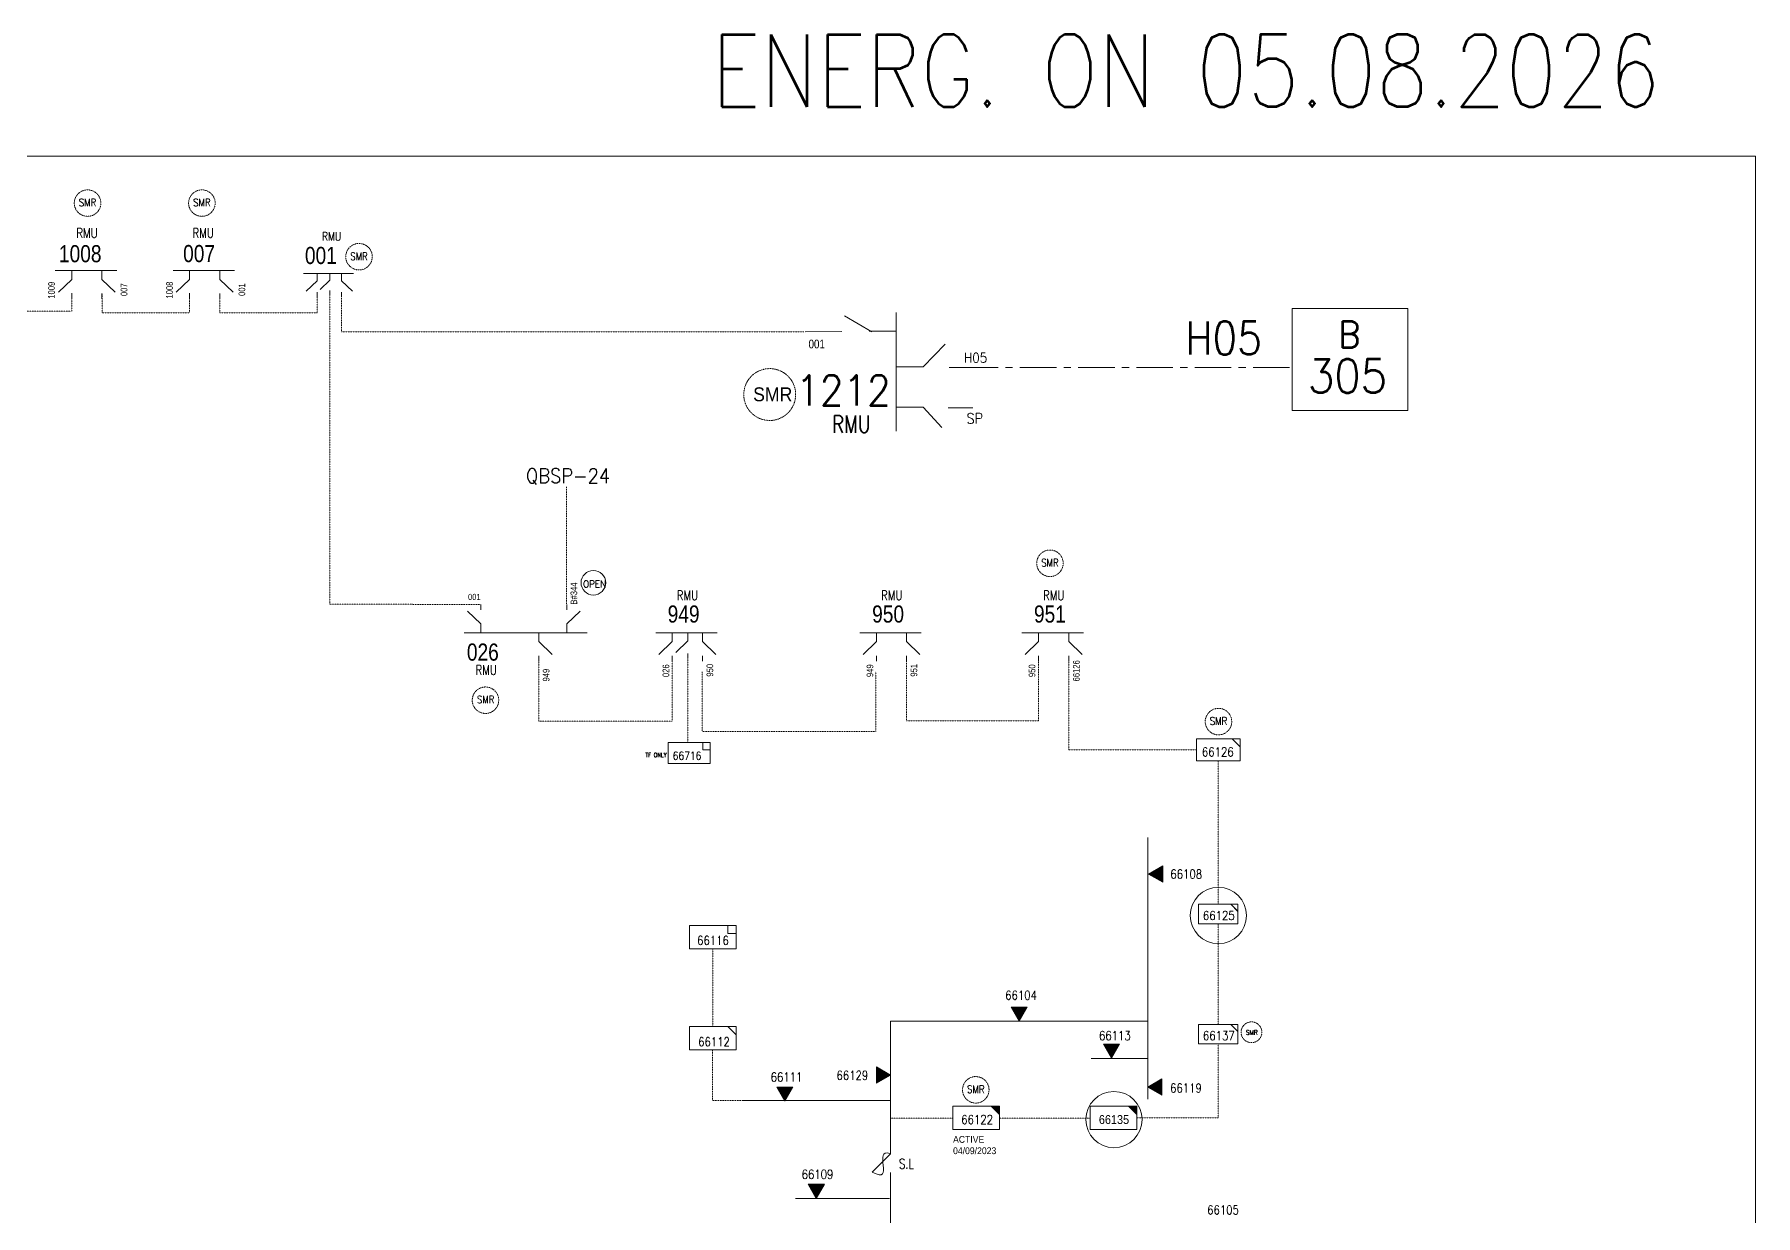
# Model space of a CAD drawing. Header units: metres. Extents: x 65984 to 144644, y -19036 to 23726.
# Drawn here: x 91086 to 92260, y 10333 to 11139 of the extents above; entities that cross this region are included whole.
import ezdxf
from ezdxf.enums import TextEntityAlignment as Align

# ---------------------------------------------------------------- set-up
doc = ezdxf.new("R2010")
doc.units = ezdxf.units.M
doc.header["$MEASUREMENT"] = 0
for name, pattern in [('( Center )', [2, 1.25, -0.25, 0.25, -0.25]), ('DGN Style 2', [0.023128, 0, -0.023128]), ('DGN Style 3', [0.013877, 0, -0.013877])]:
    doc.linetypes.add(name, pattern=pattern)
doc.layers.get('0').update_dxf_attribs({"color": 95, "lineweight": 40})
for name, color, linetype, lineweight in [('d_eos', 111, 'Continuous', 40), ('d_eos no', 121, 'Continuous', 40), ('d_tf', 1, 'Continuous', 40), ('d_tf no', 6, 'Continuous', 40), ('d_ug cable', 95, 'Continuous', 40), ('d_ug main line', 95, 'Continuous', 40), ('d_village name', 7, 'Continuous', 40), ('FDR  1  16', 234, 'Continuous', 40), ('fedr no', 95, 'Continuous', 40), ('GRID STATION  04', 7, 'Continuous', 40), ('Level 37', 7, 'Continuous', 0), ('O H MAIN FEEDER', 4, 'Continuous', 100), ('SW N O', 114, 'Continuous', 30)]:
    doc.layers.add(name, color=color, linetype=linetype, lineweight=lineweight)
doc.styles.add('NASKHF', font='naskhf.shx', dxfattribs={"height": 8})
doc.styles.add('Style-msdefault', font='msdefault.shx')
doc.styles.add('Style-simplex', font='simplex.shx')
doc.styles.add('Style-STANDARD', font='STANDARD.shx')

# ---------------------------------------------------------------- blocks, each defined once
blk = doc.blocks.new('FUSE01_1')
at = {"color": 0, "linetype": 'ByBlock', "lineweight": -2, "ltscale": 500}
blk.add_line((0, -8575), (0, -11275), dxfattribs=at)
at = {"color": 0, "linetype": 'ByBlock', "lineweight": -2, "ltscale": 500, "flags": 128}
blk.add_lwpolyline([(0, 25), (0, -2875), (-5600, -8475)], dxfattribs=at)
at = {"color": 0, "linetype": 'ByBlock', "lineweight": -2, "ltscale": 500}
blk.add_open_spline([(-5600, -8475), (1700, -12675), (-5800, -675), (0, -2875)], degree=3, dxfattribs=at)
blk = doc.blocks.new('TRANS_2_2')
at = {"color": 0, "linetype": 'Continuous', "lineweight": -2, "ltscale": 500, "flags": 128}
blk.add_lwpolyline([(8668600, 4991700), (8668600, -5008300), (9500, -8300)], close=True, dxfattribs=at)
at = {"color": 0, "linetype": 'Continuous', "lineweight": -2, "ltscale": 500}
blk.add_solid([(8668600, 4991700), (8668600, -5008300), (9500, -8300)], dxfattribs=at)
blk = doc.blocks.new('TF3_3_2')
at = {"layer": 'd_village name', "color": 0, "linetype": 'Continuous', "lineweight": -2, "ltscale": 500}
for p, q in [((5650, 4500), (9150, 4500)), ((9150, 4500), (9150, 1000))]:
    blk.add_line(p, q, dxfattribs=at)
at = {"layer": 'd_village name', "color": 0, "linetype": 'Continuous', "lineweight": -2, "ltscale": 500, "flags": 128}
blk.add_lwpolyline([(9150, 1000), (5650, 1000), (5650, 4500)], dxfattribs=at)
at = {"layer": 'd_village name', "color": 0, "linetype": 'Continuous', "lineweight": -2, "ltscale": 500}
blk.add_3dface([(-10850, 4500), (9150, 4500), (9150, -5500), (-10850, -5500)], dxfattribs=at)
blk = doc.blocks.new('TF_1_3')
at = {"layer": 'd_village name', "color": 0, "linetype": 'Continuous', "lineweight": -2, "ltscale": 500}
blk.add_line((3150, 2475), (4950, 675), dxfattribs=at)
blk.add_3dface([(-5050, 2475), (4950, 2475), (4950, -2525), (-5050, -2525)], dxfattribs=at)
blk = doc.blocks.new('TF_2_3')
at = {"layer": 'd_village name', "color": 0, "linetype": 'Continuous', "lineweight": -2, "ltscale": 500}
blk.add_line((3150, 2475), (4950, 675), dxfattribs=at)
blk.add_3dface([(-5050, 2475), (4950, 2475), (4950, -2525), (-5050, -2525)], dxfattribs=at)
blk = doc.blocks.new('exist.us-1000kva_1_2')
at = {"layer": 'd_village name', "color": 0, "linetype": 'Continuous', "lineweight": -2, "ltscale": 500, "flags": 128}
blk.add_lwpolyline([(19997, 6459), (16400, 10000), (20000, 10000)], close=True, dxfattribs=at)
at = {"layer": 'd_village name', "color": 0, "linetype": 'Continuous', "lineweight": -2, "ltscale": 500, "extrusion": (0, 0, -1)}
blk.add_solid([(-19997, 6459), (-16400, 10000), (-20000, 10000)], dxfattribs=at)
at = {"layer": 'd_village name', "color": 0, "linetype": 'DGN Style 3', "lineweight": -2, "ltscale": 500, "xscale": 2, "yscale": 2}
blk.add_blockref('TF_2_3', (10100, 5050), dxfattribs=at)
blk = doc.blocks.new('*U4378')
at = {"color": 126, "linetype": 'Continuous', "lineweight": 13, "ltscale": 0.761152, "flags": 128}
blk.add_lwpolyline([(25.7, 3.7), (16.4, 12.8), (25.7, 12.8)], close=True, dxfattribs=at)
at = {"color": 126, "linetype": 'Continuous', "lineweight": 13, "ltscale": 0.708905, "xscale": 0.005131051796615937, "yscale": 0.005131051796615937, "zscale": 0.006090799397692376}
blk.add_blockref('TF_1_3', (0.3, 0.1), dxfattribs=at)
blk = doc.blocks.new('*U4379')
at = {"color": 2, "linetype": 'Continuous', "lineweight": 13, "ltscale": 0.761152, "flags": 128}
blk.add_lwpolyline([(25.7, 3.7), (16.4, 12.8), (25.7, 12.8)], close=True, dxfattribs=at)
at = {"color": 2, "linetype": 'Continuous', "lineweight": 13, "ltscale": 0.708905, "xscale": 0.005131051796615937, "yscale": 0.005131051796615937, "zscale": 0.006090799397692376}
blk.add_blockref('TF_1_3', (0.3, 0.1), dxfattribs=at)
blk = doc.blocks.new('*U2561')
at = {"color": 2, "linetype": 'Continuous', "lineweight": 13, "flags": 128}
blk.add_lwpolyline([(18.3, 14.3), (28.6, 14.3), (28.6, 4)], close=True, dxfattribs=at)
at = {"color": 2, "linetype": 'Continuous', "lineweight": 13, "ltscale": 0.585929, "xscale": 0.005720000000000002, "yscale": 0.005720000000000002, "zscale": 0.006084002084081081}
blk.add_blockref('TF_1_3', (0.3, 0.2), dxfattribs=at)
blk = doc.blocks.new('*U4389')
at = {"layer": 'SW N O', "color": 140, "lineweight": 13, "ltscale": 0.426762}
blk.add_circle((0, 0), 16.8, dxfattribs=at)
at = {"layer": 'SW N O', "color": 140, "lineweight": 13, "insert": (1.7, -1.8), "char_height": 9.6, "attachment_point": 5, "line_spacing_factor": 0.6, "style": 'Style-STANDARD'}
blk.add_mtext('OPEN', dxfattribs=at)

msp = doc.modelspace()

# ---------------------------------------------------------------- linework, layer by layer
at = {"color": 126, "linetype": 'Continuous', "lineweight": 13, "ltscale": 0.554791}
for p, q in [((91845.5, 10412), (91845.5, 10590.7)), ((91669.9, 10465.3), (91845.5, 10465.3)), ((91669.9, 10399.1), (91669.9, 10465.3)), ((91845.5, 10439.9), (91806.9, 10439.9)), ((91669.7, 10411.1), (91569.5, 10411.1)), ((91669.3, 10344.3), (91605, 10344.3))]:
    msp.add_line(p, q, dxfattribs=at)
at = {"color": 126, "linetype": 'DGN Style 3', "lineweight": 13}
for p, q in [((91893.5, 10463.1), (91893.5, 10531.7)), ((91548.7, 10461.7), (91548.7, 10514.8)), ((91548.4, 10411.1), (91548.4, 10445.8)), ((91569.5, 10411.1), (91548.4, 10411.1)), ((91669.9, 10399.1), (91712.5, 10399.1)), ((91744.2, 10399.1), (91806.2, 10399.1))]:
    msp.add_line(p, q, dxfattribs=at)
at = {"color": 126, "linetype": 'DGN Style 3', "lineweight": 13, "flags": 128}
msp.add_lwpolyline([(91837.9, 10399.3), (91893.5, 10399.3), (91893.5, 10449.7)], dxfattribs=at)
at = {"layer": 'd_eos', "color": 2, "linetype": 'Continuous', "lineweight": 13, "ltscale": 0.829844}
for p, q in [((91142, 10977.8), (91099.9, 10977.8)), ((91111.3, 10971.7), (91102.2, 10962.9)), ((91111.3, 10977.8), (91111.3, 10971.7)), ((91131.9, 10977.8), (91131.9, 10971.7)), ((91131.9, 10971.7), (91141, 10962.9)), ((91222.4, 10977.8), (91180.4, 10977.8)), ((91191.7, 10971.7), (91182.6, 10962.9)), ((91191.7, 10977.8), (91191.7, 10971.7)), ((91212.3, 10977.8), (91212.3, 10971.7)), ((91212.3, 10971.7), (91221.4, 10962.9)), ((91390.4, 10736.5), (91381.3, 10745.3)), ((91390.4, 10746.1), (91390.4, 10749.8)), ((91449, 10746.1), (91449, 10749.8)), ((91449, 10736.5), (91458.1, 10745.3)), ((91390.4, 10730.4), (91390.4, 10736.5)), ((91449, 10730.4), (91449, 10736.5)), ((91463, 10730.4), (91379.1, 10730.4)), ((91430, 10730.4), (91430, 10724.4)), ((91430, 10724.4), (91439.1, 10715.5)), ((91801.6, 10730.4), (91759.5, 10730.4)), ((91770.9, 10724.4), (91761.8, 10715.5)), ((91770.9, 10730.4), (91770.9, 10724.4)), ((91791.5, 10730.4), (91791.5, 10724.4)), ((91791.5, 10724.4), (91800.6, 10715.5)), ((91430, 10714.7), (91430, 10711)), ((91770.9, 10714.7), (91770.9, 10711)), ((91791.5, 10714.7), (91791.5, 10711))]:
    msp.add_line(p, q, dxfattribs=at)
at = {"layer": 'd_eos', "color": 2, "linetype": 'Continuous', "lineweight": 13, "ltscale": 0.672173}
for p, q in [((91303.6, 10975.7), (91269.5, 10975.7)), ((91278.7, 10970.8), (91271.3, 10963.6)), ((91278.7, 10975.7), (91278.7, 10970.8)), ((91295.4, 10975.7), (91295.4, 10970.8)), ((91295.4, 10970.8), (91302.8, 10963.6)), ((91278.7, 10962.9), (91278.7, 10960)), ((91295.4, 10962.9), (91295.4, 10960))]:
    msp.add_line(p, q, dxfattribs=at)
at = {"layer": 'd_eos', "color": 2, "linetype": 'Continuous', "lineweight": 13, "ltscale": 0.604956}
for p, q in [((91287.4, 10971.2), (91280.8, 10964.8)), ((91287.4, 10975.6), (91287.4, 10971.2)), ((91287.4, 10964.2), (91287.4, 10961.5))]:
    msp.add_line(p, q, dxfattribs=at)
at = {"layer": 'd_eos', "color": 7, "linetype": 'Continuous', "lineweight": 13, "ltscale": 0.829844}
for p, q in [((91111.3, 10962.1), (91111.3, 10958.4)), ((91131.9, 10962.1), (91131.9, 10958.4)), ((91191.7, 10962.1), (91191.7, 10958.4)), ((91212.3, 10962.1), (91212.3, 10958.4))]:
    msp.add_line(p, q, dxfattribs=at)
at = {"layer": 'd_eos', "color": 2, "linetype": 'Continuous', "lineweight": 13, "ltscale": 2.089352}
for p, q in [((91657.1, 10936), (91638.6, 10946.9)), ((91673.8, 10868.2), (91673.8, 10949.1)), ((91636.7, 10936.1), (91611.7, 10936)), ((91673.8, 10936.3), (91655.3, 10936.3)), ((91692.3, 10911.9), (91707.2, 10927.4)), ((91692.3, 10911.9), (91673.8, 10911.9)), ((91719.4, 10911.6), (91710, 10911.6)), ((91673.8, 10884.4), (91692.3, 10884.4)), ((91692.3, 10884.4), (91705, 10870.5)), ((91709.3, 10884.1), (91726.1, 10884.1))]:
    msp.add_line(p, q, dxfattribs=at)
at = {"layer": 'd_eos', "color": 126, "linetype": 'Continuous', "lineweight": 13, "ltscale": 0.829844}
for p, q in [((91551.7, 10730.4), (91509.7, 10730.4)), ((91521, 10724.4), (91511.9, 10715.5)), ((91521, 10730.4), (91521, 10724.4)), ((91541.6, 10730.4), (91541.6, 10724.4)), ((91541.6, 10724.4), (91550.7, 10715.5)), ((91690.9, 10730.4), (91648.9, 10730.4)), ((91660.3, 10724.4), (91651.2, 10715.5)), ((91660.3, 10730.4), (91660.3, 10724.4)), ((91680.9, 10730.4), (91680.9, 10724.4)), ((91680.9, 10724.4), (91690, 10715.5)), ((91521, 10714.7), (91521, 10711)), ((91541.6, 10714.7), (91541.6, 10711)), ((91660.3, 10714.7), (91660.3, 10711)), ((91680.9, 10714.7), (91680.9, 10711))]:
    msp.add_line(p, q, dxfattribs=at)
at = {"layer": 'd_eos', "color": 126, "linetype": 'Continuous', "lineweight": 13, "ltscale": 0.746859}
for p, q in [((91531.7, 10724.9), (91523.5, 10717)), ((91531.7, 10730.4), (91531.7, 10724.9)), ((91531.7, 10716.2), (91531.7, 10712.9))]:
    msp.add_line(p, q, dxfattribs=at)
at = {"layer": 'd_ug cable', "color": 126, "linetype": 'DGN Style 3', "lineweight": 13, "flags": 128}
for points in [[(91287.4, 10961.5), (91287.5, 10749.9), (91287.5, 10749.9)], [(91295.4, 10960), (91295.4, 10935.9), (91295.4, 10935.9)], [(91110.9, 10950), (91059.4, 10950), (91059.4, 10950)], [(91191.7, 10948.9), (91132, 10948.9), (91132, 10948.9)], [(91278.7, 10948.9), (91212.4, 10948.9), (91212.4, 10948.9)], [(91610.9, 10935.9), (91295.4, 10935.9), (91295.4, 10935.9)], [(91448.9, 10830), (91448.9, 10750.2), (91448.9, 10750.2)], [(91344, 10749.9), (91287.5, 10749.9), (91287.5, 10749.9)], [(91390.4, 10749.8), (91344, 10749.8), (91344, 10749.8)], [(91521, 10711), (91521, 10670.1), (91430, 10670.1), (91430, 10711)], [(91531.7, 10655.4), (91531.7, 10714.8), (91531.7, 10714.8)], [(91680.9, 10711), (91680.9, 10670.4), (91770.9, 10670.4), (91770.9, 10711)], [(91878.6, 10650.5), (91791.5, 10650.5), (91791.5, 10711)], [(91541.4, 10703.7), (91541.4, 10663.1), (91660, 10663.1), (91660, 10703.7)], [(91893.5, 10643.1), (91893.5, 10545.1)]]:
    msp.add_lwpolyline(points, dxfattribs=at)
at = {"layer": 'd_ug cable', "color": 2, "linetype": 'DGN Style 3', "lineweight": 13}
for centre, radius in [((91122.1, 11023.8), 9.04), ((91200.1, 11023.8), 9.04), ((91307.3, 10987.2), 9.04), ((91587.5, 10893.1), 17.7), ((91778.7, 10777.9), 9.04), ((91393.6, 10684.4), 9.04), ((91893.7, 10669.8), 9.04), ((91916.2, 10457.7), 7.1), ((91728.1, 10418.4), 9.04)]:
    msp.add_circle(centre, radius, dxfattribs=at)
at = {"layer": 'd_ug cable', "color": 126, "linetype": 'Continuous', "lineweight": 13}
for centre in [(91893.6, 10537.4), (91822.4, 10398.1)]:
    msp.add_circle(centre, 19.2, dxfattribs=at)
at = {"layer": 'd_ug main line', "color": 80, "linetype": 'DGN Style 2', "lineweight": 13, "flags": 128}
for points in [[(91111.3, 10962.4), (91111.3, 10950)], [(91132, 10961.8), (91132, 10948.8)], [(91191.7, 10962.4), (91191.7, 10949.1)], [(91212.4, 10961.8), (91212.4, 10948.8)], [(91278.7, 10961.1), (91278.7, 10948.9)]]:
    msp.add_lwpolyline(points, dxfattribs=at)
at = {"layer": 'FDR  1  16', "color": 114, "linetype": '( Center )', "lineweight": 13, "ltscale": 19.888516}
msp.add_line((91942.2, 10911.6), (91719.5, 10911.6), dxfattribs=at)
at = {"layer": 'GRID STATION  04', "color": 114, "linetype": 'Continuous', "lineweight": 13, "ltscale": 0.548923, "flags": 128}
msp.add_lwpolyline([(92022.9, 10951.9), (91944, 10951.9), (91944, 10882.3), (92022.9, 10882.3)], close=True, dxfattribs=at)
at = {"layer": 'O H MAIN FEEDER', "color": 126, "lineweight": 13, "ltscale": 0.554791}
for p, q in [((91669.9, 10378.9), (91669.9, 10399.1)), ((91669.9, 10292.5), (91669.9, 10356.1))]:
    msp.add_line(p, q, dxfattribs=at)
at = {"layer": 'O H MAIN FEEDER', "color": 140, "lineweight": 13, "ltscale": 0.498271, "flags": 128}
msp.add_lwpolyline([(90214.9, 11055.8), (92260.1, 11055.8), (92260.1, 9464.1), (90214.9, 9464.1)], close=True, dxfattribs=at)

# ---------------------------------------------------------------- block references
at = {"color": 126, "linetype": 'Continuous', "lineweight": 13, "ltscale": 0.714016, "xscale": 0.001427666320520666, "yscale": 0.001427666320520666, "zscale": 0.001427666320520666, "rotation": 359.9999999999999}
msp.add_blockref('TF3_3_2', (91533.8, 10649), dxfattribs=at)
at = {"color": 2, "linetype": 'Continuous', "lineweight": 13, "xscale": 0.5215981472395518, "yscale": 0.5215981472395518, "zscale": 0.5215981472395518}
msp.add_blockref('*U2561', (91893.5, 10650.5), dxfattribs=at)
at = {"color": 126, "linetype": 'Continuous', "lineweight": 13, "ltscale": 0.708905, "xscale": 0.5210160452929337, "yscale": 0.5210160452929337, "zscale": 0.5210160452929337}
msp.add_blockref('*U4378', (91893.5, 10538.4), dxfattribs=at)
at = {"color": 126, "linetype": 'Continuous', "lineweight": 13, "ltscale": 0.793351, "xscale": 0.001586295911689629, "yscale": 0.001586295911689629, "zscale": 0.001586295911689629, "rotation": 359.9999999999999}
msp.add_blockref('TF3_3_2', (91550, 10523.5), dxfattribs=at)
at = {"color": 2, "linetype": 'Continuous', "lineweight": 13, "ltscale": 0.708905, "xscale": 0.5210160452929337, "yscale": 0.5210160452929337, "zscale": 0.5210160452929337}
msp.add_blockref('*U4379', (91893.5, 10456.4), dxfattribs=at)
at = {"color": 126, "linetype": 'Continuous', "lineweight": 13, "ltscale": 0.793351, "xscale": 0.003173404214858264, "yscale": 0.003173404214858264, "zscale": 0.003173404214858264}
msp.add_blockref('TF_1_3', (91548.9, 10453.8), dxfattribs=at)
at = {"color": 2, "linetype": 'DGN Style 3', "lineweight": 13, "ltscale": 0.793351, "xscale": 0.001586702107429132, "yscale": 0.001586702107429132, "zscale": 0.001586702107429132, "rotation": 359.9999999999999}
msp.add_blockref('exist.us-1000kva_1_2', (91712.5, 10391.3), dxfattribs=at)
at = {"color": 126, "linetype": 'DGN Style 3', "lineweight": 13, "ltscale": 0.793351, "xscale": 0.001586702107429132, "yscale": 0.001586702107429132, "zscale": 0.001586702107429132, "rotation": 359.9999999999999}
msp.add_blockref('exist.us-1000kva_1_2', (91806.2, 10391.3), dxfattribs=at)
at = {"color": 7, "linetype": 'Continuous', "lineweight": 13, "ltscale": 0.554791, "xscale": 0.002219163786614169, "yscale": 0.002219163786614169, "zscale": 0.002219163786614169}
msp.add_blockref('FUSE01_1', (91669.9, 10381.1), dxfattribs=at)
at = {"layer": 'd_tf', "color": 126, "linetype": 'Continuous', "lineweight": 13, "ltscale": 0.554791, "xscale": 1.109581893307084e-06, "yscale": 1.109581893307084e-06, "zscale": 1.109581893307084e-06}
for p, rotation in [((91846, 10565.7), 359.9999999999999), ((91757.7, 10465.3), 89.99999999999997), ((91820.7, 10439.9), 89.99999999999997), ((91669.9, 10428.5), 180), ((91597.8, 10410.7), 89.99999999999997), ((91845.5, 10420.3), 359.9999999999999), ((91619.3, 10344.3), 89.99999999999997)]:
    msp.add_blockref('TRANS_2_2', p, dxfattribs=dict(at, rotation=rotation))
at = {"layer": 'SW N O', "color": 140, "lineweight": 13, "xscale": 0.5002895349146285, "yscale": 0.5002895349146285, "zscale": 0.5002895349146285}
msp.add_blockref('*U4389', (91467.2, 10764.6), dxfattribs=at)

# ---------------------------------------------------------------- texts
at = {"color": 7, "linetype": 'Continuous', "lineweight": 13, "style": 'Style-STANDARD', "width": 0.833333}
msp.add_text('S.L', height=6.66, dxfattribs=at).set_placement((91680.8, 10367.9), align=Align.MIDDLE_CENTER)
at = {"layer": 'd_eos no', "color": 2, "linetype": 'Continuous', "lineweight": 13, "style": 'Style-msdefault', "width": 0.833333}
for s, p in [('1008', (91102.6, 10983.4)), ('007', (91187.3, 10983.5)), ('001', (91270.4, 10982.2)), ('951', (91767.8, 10737.4)), ('026', (91380.9, 10711.4))]:
    msp.add_text(s, height=11.7, dxfattribs=at).set_placement(p)
at = {"layer": 'd_eos no', "color": 7, "linetype": 'Continuous', "lineweight": 13, "ltscale": 0.8397, "style": 'Style-msdefault', "width": 0.833333}
msp.add_text('001', height=5.99, dxfattribs=at).set_placement((91614, 10924.6))
at = {"layer": 'd_eos no', "color": 7, "linetype": 'Continuous', "lineweight": 13, "ltscale": 0.573772, "style": 'Style-msdefault', "width": 0.833333}
msp.add_text('001', height=4.22, dxfattribs=at).set_placement((91381.7, 10752.8))
at = {"layer": 'd_eos no', "color": 126, "linetype": 'Continuous', "lineweight": 13, "style": 'Style-msdefault', "width": 0.833333}
for s, p in [('949', (91517.9, 10737.4)), ('950', (91657.4, 10737.4))]:
    msp.add_text(s, height=11.7, dxfattribs=at).set_placement(p)
at = {"layer": 'd_tf no', "color": 1, "linetype": 'Continuous', "lineweight": 40, "style": 'Style-msdefault', "width": 0.945946}
msp.add_text('SMR', height=9.51, dxfattribs=at).set_placement((91576.2, 10898), align=Align.TOP_LEFT)
at = {"layer": 'd_tf no', "color": 121, "linetype": 'Continuous', "lineweight": 13, "style": 'Style-STANDARD', "width": 0.909091}
for s, p in [('66126', (91893.2, 10649.1)), ('66122', (91729, 10398.1))]:
    msp.add_text(s, height=6.1, dxfattribs=at).set_placement(p, align=Align.MIDDLE_CENTER)
at = {"layer": 'd_tf no', "color": 126, "linetype": 'Continuous', "lineweight": 13, "ltscale": 0.9, "style": 'Style-STANDARD', "width": 0.909091}
msp.add_text('66716', height=5.49, dxfattribs=at).set_placement((91531.1, 10646.5), align=Align.MIDDLE_CENTER)
at = {"layer": 'd_tf no', "color": 126, "linetype": 'Continuous', "lineweight": 13, "width": 0.909091}
for s, style, p in [('66108', 'Style-STANDARD', (91871.7, 10565.7)), ('66125', 'Style-STANDARD', (91893.9, 10537.4)), ('66116', 'Style-STANDARD', (91548.8, 10520.4)), ('66104', 'Style-STANDARD', (91759, 10483)), ('66112', 'Style-STANDARD', (91549.5, 10451.2)), ('66113', 'Style-STANDARD', (91823, 10455.4)), ('66111', 'Style-STANDARD', (91599, 10427.1)), ('66129', 'Style-STANDARD', (91643.9, 10428.3)), ('66119', 'Style-STANDARD', (91871.5, 10419.6)), ('66135', 'Style-msdefault', (91822.4, 10398.1)), ('66109', 'Style-STANDARD', (91620.1, 10360.7)), ('66105', 'Style-STANDARD', (91896.8, 10336.4))]:
    msp.add_text(s, height=6.1, dxfattribs=dict(at, style=style)).set_placement(p, align=Align.MIDDLE_CENTER)
at = {"layer": 'd_tf no', "color": 2, "linetype": 'Continuous', "lineweight": 13, "style": 'Style-STANDARD', "width": 0.909091}
msp.add_text('66137', height=6.1, dxfattribs=at).set_placement((91893.9, 10455.4), align=Align.MIDDLE_CENTER)
at = {"layer": 'd_tf no', "color": 1, "linetype": 'Continuous', "lineweight": 40, "ltscale": 1.314967, "char_height": 5.154, "attachment_point": 5, "line_spacing_factor": 1.2, "style": 'Style-STANDARD'}
for insert in [(91122.1, 11024.2), (91200.1, 11024.2), (91307.3, 10987.5), (91778.7, 10778.3), (91393.7, 10684.9), (91893.7, 10670.2), (91728.1, 10418.8)]:
    msp.add_mtext('\\H1x;\\W0.909091;SMR\\P', dxfattribs=dict(at, insert=insert))
at = {"layer": 'd_tf no', "color": 1, "linetype": 'Continuous', "lineweight": 40, "insert": (91916.4, 10457.6), "char_height": 3.15, "attachment_point": 5, "line_spacing_factor": 1.2, "style": 'Style-STANDARD'}
msp.add_mtext('\\H1x;\\W0.909091;SMR\\P', dxfattribs=at)
at = {"layer": 'd_tf no', "color": 121, "linetype": 'Continuous', "lineweight": 40, "insert": (91712.6, 10386.9), "char_height": 4.657, "attachment_point": 1, "style": 'NASKHF'}
msp.add_mtext('\\Fmsdefault;\\H1x;\\W0.945946;ACTIVE\\P04/09/2023', dxfattribs=at)
at = {"layer": 'fedr no', "color": 6, "linetype": 'Continuous', "lineweight": 13, "style": 'Style-simplex', "width": 0.909091}
msp.add_text('QBSP-24', height=9.82, dxfattribs=at).set_placement((91449.9, 10837.6), align=Align.MIDDLE_CENTER)
at = {"layer": 'GRID STATION  04', "color": 7, "linetype": 'Continuous', "lineweight": 13, "ltscale": 1.568776, "style": 'Style-simplex', "width": 0.866667}
msp.add_text('H05', height=22.7, dxfattribs=at).set_placement((91897.2, 10931.7), align=Align.MIDDLE_CENTER)
at = {"layer": 'GRID STATION  04', "color": 114, "linetype": 'Continuous', "lineweight": 13, "ltscale": 1.93848, "style": 'Style-STANDARD'}
msp.add_text('B', height=18.3, dxfattribs=at).set_placement((91982.9, 10934.1), align=Align.MIDDLE_CENTER)
at = {"layer": 'GRID STATION  04', "color": 114, "linetype": 'Continuous', "lineweight": 13, "ltscale": 1.94334, "style": 'Style-STANDARD'}
msp.add_text('305', height=22.99, dxfattribs=at).set_placement((91981.7, 10905.8), align=Align.MIDDLE_CENTER)
at = {"layer": 'Level 37', "color": 2, "linetype": 'Continuous', "lineweight": 13, "style": 'Style-STANDARD', "width": 0.854701}
for p in [(91121.7, 11003.4), (91201, 11003.4), (91781.3, 10756), (91394.1, 10705)]:
    msp.add_text('RMU', height=6.49, dxfattribs=at).set_placement(p, align=Align.MIDDLE_CENTER)
at = {"layer": 'Level 37', "color": 2, "linetype": 'Continuous', "lineweight": 13, "ltscale": 0.9, "style": 'Style-STANDARD', "width": 0.854701}
msp.add_text('RMU', height=5.84, dxfattribs=at).set_placement((91288.6, 11001.1), align=Align.MIDDLE_CENTER)
at = {"layer": 'Level 37', "color": 2, "linetype": 'Continuous', "lineweight": 13, "style": 'Style-msdefault', "width": 0.857143}
for s, p in [('1009', (91095.2, 10958.5)), ('1008', (91175.7, 10958.6))]:
    msp.add_text(s, height=4.55, rotation=90, dxfattribs=at).set_placement(p, align=Align.TOP_LEFT)
for s, p in [('007', (91144.7, 10969)), ('001', (91225.1, 10969.1))]:
    msp.add_text(s, height=4.55, rotation=89.9925, dxfattribs=at).set_placement(p, align=Align.TOP_RIGHT)
at = {"layer": 'Level 37', "color": 7, "linetype": 'Continuous', "lineweight": 13, "ltscale": 1.18373, "style": 'Style-simplex', "width": 0.909091}
msp.add_text('H05', height=6.52, dxfattribs=at).set_placement((91728, 10918.2), align=Align.MIDDLE_CENTER)
at = {"layer": 'Level 37', "color": 2, "linetype": 'Continuous', "lineweight": 13, "ltscale": 1.312602, "style": 'Style-simplex', "width": 0.909091}
msp.add_text('1212', height=20.66, dxfattribs=at).set_placement((91637.8, 10896), align=Align.MIDDLE_CENTER)
at = {"layer": 'Level 37', "color": 2, "linetype": 'Continuous', "lineweight": 13, "ltscale": 1.361623, "style": 'Style-STANDARD', "width": 0.854701}
msp.add_text('RMU', height=11.7, dxfattribs=at).set_placement((91643.2, 10872.9), align=Align.MIDDLE_CENTER)
at = {"layer": 'Level 37', "color": 7, "linetype": 'Continuous', "lineweight": 13, "ltscale": 1.199461, "style": 'Style-simplex', "width": 0.909091}
msp.add_text('SP', height=7.09, dxfattribs=at).set_placement((91727.4, 10876.8), align=Align.MIDDLE_CENTER)
at = {"layer": 'Level 37', "color": 7, "linetype": 'Continuous', "lineweight": 13, "style": 'Style-msdefault', "width": 0.857143}
msp.add_text('B#344', height=4.55, rotation=90, dxfattribs=at).set_placement((91451.6, 10749.7), align=Align.TOP_LEFT)
at = {"layer": 'Level 37', "color": 126, "linetype": 'Continuous', "lineweight": 13, "style": 'Style-STANDARD', "width": 0.854701}
for p in [(91531.4, 10756), (91670.8, 10756)]:
    msp.add_text('RMU', height=6.49, dxfattribs=at).set_placement(p, align=Align.MIDDLE_CENTER)
at = {"layer": 'Level 37', "color": 126, "linetype": 'Continuous', "lineweight": 13, "style": 'Style-msdefault', "width": 0.857143}
for s, p in [('66126', (91794.4, 10711.7)), ('950', (91544.4, 10709.2)), ('951', (91683.6, 10709.2))]:
    msp.add_text(s, height=4.55, rotation=89.9925, dxfattribs=at).set_placement(p, align=Align.TOP_RIGHT)
at = {"layer": 'Level 37', "color": 7, "linetype": 'Continuous', "lineweight": 13, "style": 'Style-msdefault', "width": 0.857143}
msp.add_text('949', height=4.55, rotation=89.9925, dxfattribs=at).set_placement((91432.7, 10705.9), align=Align.TOP_RIGHT)
at = {"layer": 'Level 37', "color": 126, "linetype": 'Continuous', "lineweight": 13, "style": 'Style-msdefault', "width": 0.857143}
for s, p in [('026', (91514.4, 10700.2)), ('949', (91653.6, 10700.2)), ('950', (91764.2, 10700.2))]:
    msp.add_text(s, height=4.55, rotation=90, dxfattribs=at).set_placement(p, align=Align.TOP_LEFT)
at = {"layer": 'Level 37', "color": 126, "linetype": 'Continuous', "lineweight": 13, "ltscale": 0.6, "style": 'Style-STANDARD', "width": 0.854701}
msp.add_text('TF ONLY', height=2.92, dxfattribs=at).set_placement((91510, 10647), align=Align.MIDDLE_CENTER)
at = {"layer": 'Level 37', "color": 1, "linetype": 'Continuous', "lineweight": 13, "ltscale": 3.313648, "insert": (91871.4, 11114.2), "char_height": 49.547, "attachment_point": 5, "line_spacing_factor": 0.6, "style": 'Style-STANDARD'}
msp.add_mtext('\\H1x;\\W0.909091;ENERG. ON 05.08.2026', dxfattribs=at)

doc.saveas('drawing.dxf')
